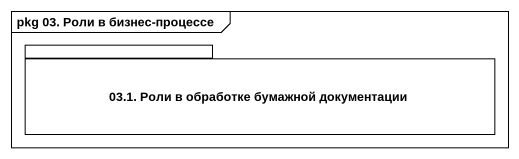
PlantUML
@startuml
mainframe pkg 03. Роли в бизнес-процессе
package "03.1. Роли в обработке бумажной документации" as p03_1_Роли_в_обработке {
}
@enduml
